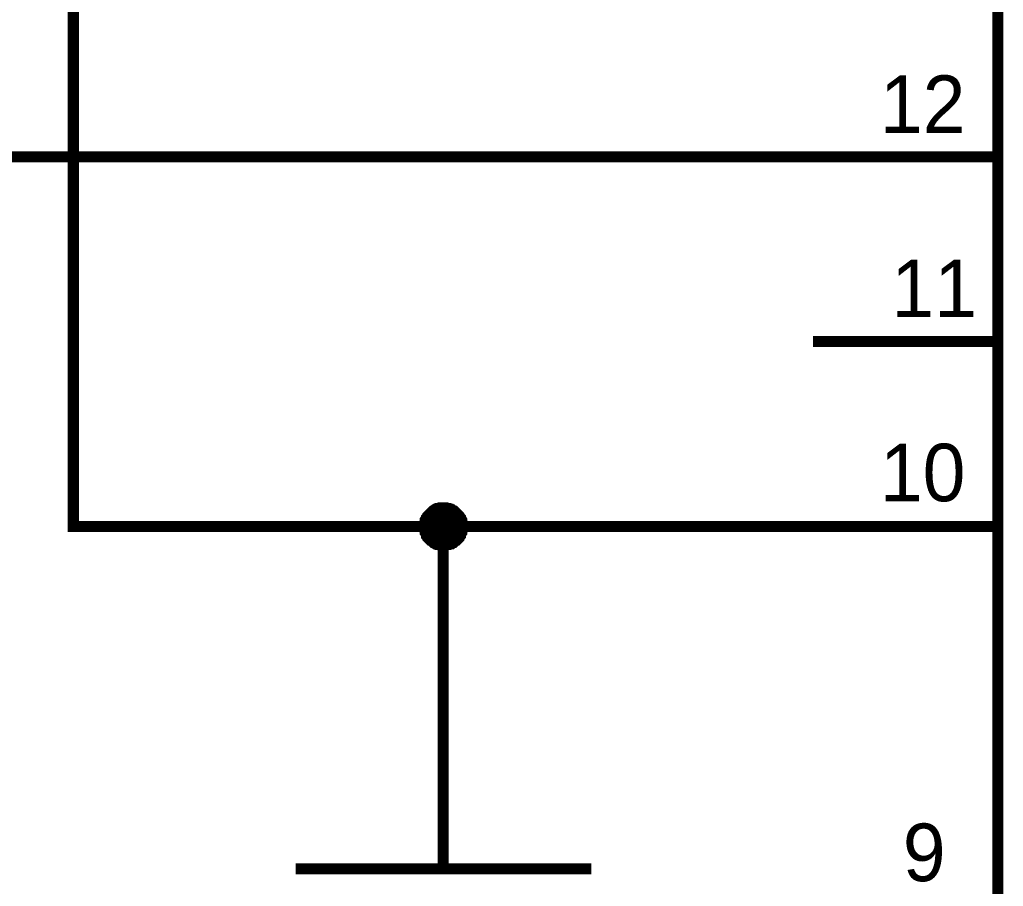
# Model space of a CAD drawing. Header units: millimetres. Extents: x 0 to 567, y 0 to 399.
# Drawn here: x 136.09 to 162.68, y 57.76 to 81.2 of the extents above; entities that cross this region are included whole.
import ezdxf

# ---------------------------------------------------------------- set-up
doc = ezdxf.new("R2010")
doc.units = ezdxf.units.MM
doc.layers.add('Sheet', color=255, linetype='Continuous')

msp = doc.modelspace()

# ---------------------------------------------------------------- linework, layer by layer
at = {"layer": 'Sheet'}
for points, const_width in [([(162.535, 107.497), (162.535, 54.984)], 0.3), ([(147.538, 67.495), (137.54, 67.495), (137.54, 102.497)], 0.3), ([(62.575, 77.495), (62.575, 77.495), (128.047, 77.495), (135.556, 77.495), (135.556, 77.495), (157.536, 77.495)], 0.3), ([(162.535, 77.495), (157.536, 77.495)], 0.3), ([(162.535, 72.495), (157.536, 72.495)], 0.3), ([(147.032, 67.495), (147.032, 67.514), (147.032, 67.553), (147.032, 67.572), (147.051, 67.592), (147.051, 67.611), (147.051, 67.65), (147.071, 67.67), (147.071, 67.689), (147.09, 67.709), (147.09, 67.728), (147.11, 67.747), (147.129, 67.767), (147.129, 67.786), (147.149, 67.806), (147.168, 67.825), (147.188, 67.845), (147.207, 67.864), (147.226, 67.884), (147.246, 67.903), (147.265, 67.903), (147.285, 67.923), (147.304, 67.942), (147.324, 67.942), (147.343, 67.961), (147.363, 67.961), (147.382, 67.981), (147.421, 67.981), (147.44, 67.981), (147.46, 68), (147.479, 68), (147.518, 68), (147.538, 68)], 0.3), ([(147.032, 67.495), (147.032, 67.514), (147.032, 67.553), (147.032, 67.572), (147.051, 67.592), (147.051, 67.611), (147.051, 67.65), (147.071, 67.67), (147.071, 67.689), (147.09, 67.709), (147.09, 67.728), (147.11, 67.747), (147.129, 67.767), (147.129, 67.786), (147.149, 67.806), (147.168, 67.825), (147.188, 67.845), (147.207, 67.864), (147.226, 67.884), (147.246, 67.903), (147.265, 67.903), (147.285, 67.923), (147.304, 67.942), (147.324, 67.942), (147.343, 67.961), (147.363, 67.961), (147.382, 67.981), (147.421, 67.981), (147.44, 67.981), (147.46, 68), (147.479, 68), (147.518, 68), (147.538, 68)], 0.3), ([(147.032, 67.495), (147.032, 67.514), (147.032, 67.553), (147.032, 67.572), (147.051, 67.592), (147.051, 67.611), (147.051, 67.65), (147.071, 67.67), (147.071, 67.689), (147.09, 67.709), (147.09, 67.728), (147.11, 67.747), (147.129, 67.767), (147.129, 67.786), (147.149, 67.806), (147.168, 67.825), (147.188, 67.845), (147.207, 67.864), (147.226, 67.884), (147.246, 67.903), (147.265, 67.903), (147.285, 67.923), (147.304, 67.942), (147.324, 67.942), (147.343, 67.961), (147.363, 67.961), (147.382, 67.981), (147.421, 67.981), (147.44, 67.981), (147.46, 68), (147.479, 68), (147.518, 68), (147.538, 68)], 0.3), ([(147.032, 67.495), (147.032, 67.514), (147.032, 67.553), (147.032, 67.572), (147.051, 67.592), (147.051, 67.611), (147.051, 67.65), (147.071, 67.67), (147.071, 67.689), (147.09, 67.709), (147.09, 67.728), (147.11, 67.747), (147.129, 67.767), (147.129, 67.786), (147.149, 67.806), (147.168, 67.825), (147.188, 67.845), (147.207, 67.864), (147.226, 67.884), (147.246, 67.903), (147.265, 67.903), (147.285, 67.923), (147.304, 67.942), (147.324, 67.942), (147.343, 67.961), (147.363, 67.961), (147.382, 67.981), (147.421, 67.981), (147.44, 67.981), (147.46, 68), (147.479, 68), (147.518, 68), (147.538, 68)], 0.3), ([(147.032, 67.495), (147.032, 67.514), (147.032, 67.553), (147.032, 67.572), (147.051, 67.592), (147.051, 67.611), (147.051, 67.65), (147.071, 67.67), (147.071, 67.689), (147.09, 67.709), (147.09, 67.728), (147.11, 67.747), (147.129, 67.767), (147.129, 67.786), (147.149, 67.806), (147.168, 67.825), (147.188, 67.845), (147.207, 67.864), (147.226, 67.884), (147.246, 67.903), (147.265, 67.903), (147.285, 67.923), (147.304, 67.942), (147.324, 67.942), (147.343, 67.961), (147.363, 67.961), (147.382, 67.981), (147.421, 67.981), (147.44, 67.981), (147.46, 68), (147.479, 68), (147.518, 68), (147.538, 68)], 0.3), ([(147.032, 67.495), (147.032, 67.514), (147.032, 67.553), (147.032, 67.572), (147.051, 67.592), (147.051, 67.611), (147.051, 67.65), (147.071, 67.67), (147.071, 67.689), (147.09, 67.709), (147.09, 67.728), (147.11, 67.747), (147.129, 67.767), (147.129, 67.786), (147.149, 67.806), (147.168, 67.825), (147.188, 67.845), (147.207, 67.864), (147.226, 67.884), (147.246, 67.903), (147.265, 67.903), (147.285, 67.923), (147.304, 67.942), (147.324, 67.942), (147.343, 67.961), (147.363, 67.961), (147.382, 67.981), (147.421, 67.981), (147.44, 67.981), (147.46, 68), (147.479, 68), (147.518, 68), (147.538, 68)], 0.3), ([(147.538, 68), (147.538, 68)], 0.3), ([(147.538, 68), (147.557, 68), (147.596, 68), (147.615, 68), (147.635, 67.981), (147.674, 67.981), (147.693, 67.981), (147.713, 67.961), (147.752, 67.961), (147.771, 67.942), (147.79, 67.942), (147.81, 67.923), (147.829, 67.903), (147.849, 67.903), (147.868, 67.884), (147.888, 67.864), (147.907, 67.845), (147.927, 67.825), (147.946, 67.806), (147.966, 67.786), (147.966, 67.767), (147.985, 67.747), (148.004, 67.728), (148.004, 67.709), (148.024, 67.689), (148.024, 67.67), (148.043, 67.65), (148.043, 67.611), (148.043, 67.592), (148.063, 67.572), (148.063, 67.553), (148.063, 67.514), (148.063, 67.495)], 0.3), ([(147.538, 68), (147.538, 68)], 0.3), ([(147.538, 68), (147.557, 68), (147.596, 68), (147.615, 68), (147.635, 67.981), (147.674, 67.981), (147.693, 67.981), (147.713, 67.961), (147.752, 67.961), (147.771, 67.942), (147.79, 67.942), (147.81, 67.923), (147.829, 67.903), (147.849, 67.903), (147.868, 67.884), (147.888, 67.864), (147.907, 67.845), (147.927, 67.825), (147.946, 67.806), (147.966, 67.786), (147.966, 67.767), (147.985, 67.747), (148.004, 67.728), (148.004, 67.709), (148.024, 67.689), (148.024, 67.67), (148.043, 67.65), (148.043, 67.611), (148.043, 67.592), (148.063, 67.572), (148.063, 67.553), (148.063, 67.514), (148.063, 67.495)], 0.3), ([(147.538, 68), (147.538, 68)], 0.3), ([(147.538, 68), (147.557, 68), (147.596, 68), (147.615, 68), (147.635, 67.981), (147.674, 67.981), (147.693, 67.981), (147.713, 67.961), (147.752, 67.961), (147.771, 67.942), (147.79, 67.942), (147.81, 67.923), (147.829, 67.903), (147.849, 67.903), (147.868, 67.884), (147.888, 67.864), (147.907, 67.845), (147.927, 67.825), (147.946, 67.806), (147.966, 67.786), (147.966, 67.767), (147.985, 67.747), (148.004, 67.728), (148.004, 67.709), (148.024, 67.689), (148.024, 67.67), (148.043, 67.65), (148.043, 67.611), (148.043, 67.592), (148.063, 67.572), (148.063, 67.553), (148.063, 67.514), (148.063, 67.495)], 0.3), ([(147.538, 68), (147.538, 68)], 0.3), ([(147.538, 68), (147.557, 68), (147.596, 68), (147.615, 68), (147.635, 67.981), (147.674, 67.981), (147.693, 67.981), (147.713, 67.961), (147.752, 67.961), (147.771, 67.942), (147.79, 67.942), (147.81, 67.923), (147.829, 67.903), (147.849, 67.903), (147.868, 67.884), (147.888, 67.864), (147.907, 67.845), (147.927, 67.825), (147.946, 67.806), (147.966, 67.786), (147.966, 67.767), (147.985, 67.747), (148.004, 67.728), (148.004, 67.709), (148.024, 67.689), (148.024, 67.67), (148.043, 67.65), (148.043, 67.611), (148.043, 67.592), (148.063, 67.572), (148.063, 67.553), (148.063, 67.514), (148.063, 67.495)], 0.3), ([(147.538, 68), (147.538, 68)], 0.3), ([(147.538, 68), (147.557, 68), (147.596, 68), (147.615, 68), (147.635, 67.981), (147.674, 67.981), (147.693, 67.981), (147.713, 67.961), (147.752, 67.961), (147.771, 67.942), (147.79, 67.942), (147.81, 67.923), (147.829, 67.903), (147.849, 67.903), (147.868, 67.884), (147.888, 67.864), (147.907, 67.845), (147.927, 67.825), (147.946, 67.806), (147.966, 67.786), (147.966, 67.767), (147.985, 67.747), (148.004, 67.728), (148.004, 67.709), (148.024, 67.689), (148.024, 67.67), (148.043, 67.65), (148.043, 67.611), (148.043, 67.592), (148.063, 67.572), (148.063, 67.553), (148.063, 67.514), (148.063, 67.495)], 0.3), ([(147.538, 68), (147.538, 68)], 0.3), ([(147.538, 68), (147.557, 68), (147.596, 68), (147.615, 68), (147.635, 67.981), (147.674, 67.981), (147.693, 67.981), (147.713, 67.961), (147.752, 67.961), (147.771, 67.942), (147.79, 67.942), (147.81, 67.923), (147.829, 67.903), (147.849, 67.903), (147.868, 67.884), (147.888, 67.864), (147.907, 67.845), (147.927, 67.825), (147.946, 67.806), (147.966, 67.786), (147.966, 67.767), (147.985, 67.747), (148.004, 67.728), (148.004, 67.709), (148.024, 67.689), (148.024, 67.67), (148.043, 67.65), (148.043, 67.611), (148.043, 67.592), (148.063, 67.572), (148.063, 67.553), (148.063, 67.514), (148.063, 67.495)], 0.3), ([(147.032, 67.495), (147.032, 67.514), (147.032, 67.553), (147.032, 67.572), (147.051, 67.592), (147.051, 67.611), (147.051, 67.65), (147.071, 67.67), (147.071, 67.689), (147.09, 67.709), (147.09, 67.728), (147.11, 67.747), (147.129, 67.767), (147.129, 67.786), (147.149, 67.806), (147.168, 67.825), (147.188, 67.845), (147.207, 67.864), (147.226, 67.884), (147.246, 67.903), (147.265, 67.903), (147.285, 67.923), (147.304, 67.942), (147.324, 67.942), (147.343, 67.961), (147.363, 67.961), (147.382, 67.981), (147.421, 67.981), (147.44, 67.981), (147.46, 68), (147.479, 68), (147.518, 68), (147.538, 68)], 0.0991), ([(147.032, 67.495), (147.032, 67.514), (147.032, 67.553), (147.032, 67.572), (147.051, 67.592), (147.051, 67.611), (147.051, 67.65), (147.071, 67.67), (147.071, 67.689), (147.09, 67.709), (147.09, 67.728), (147.11, 67.747), (147.129, 67.767), (147.129, 67.786), (147.149, 67.806), (147.168, 67.825), (147.188, 67.845), (147.207, 67.864), (147.226, 67.884), (147.246, 67.903), (147.265, 67.903), (147.285, 67.923), (147.304, 67.942), (147.324, 67.942), (147.343, 67.961), (147.363, 67.961), (147.382, 67.981), (147.421, 67.981), (147.44, 67.981), (147.46, 68), (147.479, 68), (147.518, 68), (147.538, 68)], 0.0991), ([(147.032, 67.495), (147.032, 67.514), (147.032, 67.553), (147.032, 67.572), (147.051, 67.592), (147.051, 67.611), (147.051, 67.65), (147.071, 67.67), (147.071, 67.689), (147.09, 67.709), (147.09, 67.728), (147.11, 67.747), (147.129, 67.767), (147.129, 67.786), (147.149, 67.806), (147.168, 67.825), (147.188, 67.845), (147.207, 67.864), (147.226, 67.884), (147.246, 67.903), (147.265, 67.903), (147.285, 67.923), (147.304, 67.942), (147.324, 67.942), (147.343, 67.961), (147.363, 67.961), (147.382, 67.981), (147.421, 67.981), (147.44, 67.981), (147.46, 68), (147.479, 68), (147.518, 68), (147.538, 68)], 0.0991), ([(147.032, 67.495), (147.032, 67.514), (147.032, 67.553), (147.032, 67.572), (147.051, 67.592), (147.051, 67.611), (147.051, 67.65), (147.071, 67.67), (147.071, 67.689), (147.09, 67.709), (147.09, 67.728), (147.11, 67.747), (147.129, 67.767), (147.129, 67.786), (147.149, 67.806), (147.168, 67.825), (147.188, 67.845), (147.207, 67.864), (147.226, 67.884), (147.246, 67.903), (147.265, 67.903), (147.285, 67.923), (147.304, 67.942), (147.324, 67.942), (147.343, 67.961), (147.363, 67.961), (147.382, 67.981), (147.421, 67.981), (147.44, 67.981), (147.46, 68), (147.479, 68), (147.518, 68), (147.538, 68)], 0.0991), ([(147.032, 67.495), (147.032, 67.514), (147.032, 67.553), (147.032, 67.572), (147.051, 67.592), (147.051, 67.611), (147.051, 67.65), (147.071, 67.67), (147.071, 67.689), (147.09, 67.709), (147.09, 67.728), (147.11, 67.747), (147.129, 67.767), (147.129, 67.786), (147.149, 67.806), (147.168, 67.825), (147.188, 67.845), (147.207, 67.864), (147.226, 67.884), (147.246, 67.903), (147.265, 67.903), (147.285, 67.923), (147.304, 67.942), (147.324, 67.942), (147.343, 67.961), (147.363, 67.961), (147.382, 67.981), (147.421, 67.981), (147.44, 67.981), (147.46, 68), (147.479, 68), (147.518, 68), (147.538, 68)], 0.0991), ([(147.032, 67.495), (147.032, 67.514), (147.032, 67.553), (147.032, 67.572), (147.051, 67.592), (147.051, 67.611), (147.051, 67.65), (147.071, 67.67), (147.071, 67.689), (147.09, 67.709), (147.09, 67.728), (147.11, 67.747), (147.129, 67.767), (147.129, 67.786), (147.149, 67.806), (147.168, 67.825), (147.188, 67.845), (147.207, 67.864), (147.226, 67.884), (147.246, 67.903), (147.265, 67.903), (147.285, 67.923), (147.304, 67.942), (147.324, 67.942), (147.343, 67.961), (147.363, 67.961), (147.382, 67.981), (147.421, 67.981), (147.44, 67.981), (147.46, 68), (147.479, 68), (147.518, 68), (147.538, 68)], 0.0991), ([(147.538, 68), (147.538, 68)], 0.0991), ([(147.538, 68), (147.557, 68), (147.596, 68), (147.615, 68), (147.635, 67.981), (147.674, 67.981), (147.693, 67.981), (147.713, 67.961), (147.752, 67.961), (147.771, 67.942), (147.79, 67.942), (147.81, 67.923), (147.829, 67.903), (147.849, 67.903), (147.868, 67.884), (147.888, 67.864), (147.907, 67.845), (147.927, 67.825), (147.946, 67.806), (147.966, 67.786), (147.966, 67.767), (147.985, 67.747), (148.004, 67.728), (148.004, 67.709), (148.024, 67.689), (148.024, 67.67), (148.043, 67.65), (148.043, 67.611), (148.043, 67.592), (148.063, 67.572), (148.063, 67.553), (148.063, 67.514), (148.063, 67.495)], 0.0991), ([(147.538, 68), (147.538, 68)], 0.0991), ([(147.538, 68), (147.557, 68), (147.596, 68), (147.615, 68), (147.635, 67.981), (147.674, 67.981), (147.693, 67.981), (147.713, 67.961), (147.752, 67.961), (147.771, 67.942), (147.79, 67.942), (147.81, 67.923), (147.829, 67.903), (147.849, 67.903), (147.868, 67.884), (147.888, 67.864), (147.907, 67.845), (147.927, 67.825), (147.946, 67.806), (147.966, 67.786), (147.966, 67.767), (147.985, 67.747), (148.004, 67.728), (148.004, 67.709), (148.024, 67.689), (148.024, 67.67), (148.043, 67.65), (148.043, 67.611), (148.043, 67.592), (148.063, 67.572), (148.063, 67.553), (148.063, 67.514), (148.063, 67.495)], 0.0991), ([(147.538, 68), (147.538, 68)], 0.0991), ([(147.538, 68), (147.557, 68), (147.596, 68), (147.615, 68), (147.635, 67.981), (147.674, 67.981), (147.693, 67.981), (147.713, 67.961), (147.752, 67.961), (147.771, 67.942), (147.79, 67.942), (147.81, 67.923), (147.829, 67.903), (147.849, 67.903), (147.868, 67.884), (147.888, 67.864), (147.907, 67.845), (147.927, 67.825), (147.946, 67.806), (147.966, 67.786), (147.966, 67.767), (147.985, 67.747), (148.004, 67.728), (148.004, 67.709), (148.024, 67.689), (148.024, 67.67), (148.043, 67.65), (148.043, 67.611), (148.043, 67.592), (148.063, 67.572), (148.063, 67.553), (148.063, 67.514), (148.063, 67.495)], 0.0991), ([(147.538, 68), (147.538, 68)], 0.0991), ([(147.538, 68), (147.557, 68), (147.596, 68), (147.615, 68), (147.635, 67.981), (147.674, 67.981), (147.693, 67.981), (147.713, 67.961), (147.752, 67.961), (147.771, 67.942), (147.79, 67.942), (147.81, 67.923), (147.829, 67.903), (147.849, 67.903), (147.868, 67.884), (147.888, 67.864), (147.907, 67.845), (147.927, 67.825), (147.946, 67.806), (147.966, 67.786), (147.966, 67.767), (147.985, 67.747), (148.004, 67.728), (148.004, 67.709), (148.024, 67.689), (148.024, 67.67), (148.043, 67.65), (148.043, 67.611), (148.043, 67.592), (148.063, 67.572), (148.063, 67.553), (148.063, 67.514), (148.063, 67.495)], 0.0991), ([(147.538, 68), (147.538, 68)], 0.0991), ([(147.538, 68), (147.557, 68), (147.596, 68), (147.615, 68), (147.635, 67.981), (147.674, 67.981), (147.693, 67.981), (147.713, 67.961), (147.752, 67.961), (147.771, 67.942), (147.79, 67.942), (147.81, 67.923), (147.829, 67.903), (147.849, 67.903), (147.868, 67.884), (147.888, 67.864), (147.907, 67.845), (147.927, 67.825), (147.946, 67.806), (147.966, 67.786), (147.966, 67.767), (147.985, 67.747), (148.004, 67.728), (148.004, 67.709), (148.024, 67.689), (148.024, 67.67), (148.043, 67.65), (148.043, 67.611), (148.043, 67.592), (148.063, 67.572), (148.063, 67.553), (148.063, 67.514), (148.063, 67.495)], 0.0991), ([(147.538, 68), (147.538, 68)], 0.0991), ([(147.538, 68), (147.557, 68), (147.596, 68), (147.615, 68), (147.635, 67.981), (147.674, 67.981), (147.693, 67.981), (147.713, 67.961), (147.752, 67.961), (147.771, 67.942), (147.79, 67.942), (147.81, 67.923), (147.829, 67.903), (147.849, 67.903), (147.868, 67.884), (147.888, 67.864), (147.907, 67.845), (147.927, 67.825), (147.946, 67.806), (147.966, 67.786), (147.966, 67.767), (147.985, 67.747), (148.004, 67.728), (148.004, 67.709), (148.024, 67.689), (148.024, 67.67), (148.043, 67.65), (148.043, 67.611), (148.043, 67.592), (148.063, 67.572), (148.063, 67.553), (148.063, 67.514), (148.063, 67.495)], 0.0991), ([(147.538, 66.989), (147.518, 66.989), (147.479, 66.989), (147.46, 66.989), (147.44, 67.008), (147.421, 67.008), (147.382, 67.008), (147.363, 67.028), (147.343, 67.028), (147.324, 67.028), (147.304, 67.047), (147.285, 67.066), (147.265, 67.066), (147.246, 67.086), (147.226, 67.105), (147.207, 67.125), (147.188, 67.125), (147.168, 67.144), (147.149, 67.164), (147.129, 67.183), (147.129, 67.203), (147.11, 67.222), (147.09, 67.242), (147.09, 67.261), (147.071, 67.3), (147.071, 67.319), (147.051, 67.339), (147.051, 67.358), (147.051, 67.397), (147.032, 67.417), (147.032, 67.436), (147.032, 67.475), (147.032, 67.495)], 0.3), ([(147.032, 67.495), (147.032, 67.495)], 0.3), ([(147.538, 66.989), (147.518, 66.989), (147.479, 66.989), (147.46, 66.989), (147.44, 67.008), (147.421, 67.008), (147.382, 67.008), (147.363, 67.028), (147.343, 67.028), (147.324, 67.028), (147.304, 67.047), (147.285, 67.066), (147.265, 67.066), (147.246, 67.086), (147.226, 67.105), (147.207, 67.125), (147.188, 67.125), (147.168, 67.144), (147.149, 67.164), (147.129, 67.183), (147.129, 67.203), (147.11, 67.222), (147.09, 67.242), (147.09, 67.261), (147.071, 67.3), (147.071, 67.319), (147.051, 67.339), (147.051, 67.358), (147.051, 67.397), (147.032, 67.417), (147.032, 67.436), (147.032, 67.475), (147.032, 67.495)], 0.3), ([(147.032, 67.495), (147.032, 67.495)], 0.3), ([(147.538, 66.989), (147.518, 66.989), (147.479, 66.989), (147.46, 66.989), (147.44, 67.008), (147.421, 67.008), (147.382, 67.008), (147.363, 67.028), (147.343, 67.028), (147.324, 67.028), (147.304, 67.047), (147.285, 67.066), (147.265, 67.066), (147.246, 67.086), (147.226, 67.105), (147.207, 67.125), (147.188, 67.125), (147.168, 67.144), (147.149, 67.164), (147.129, 67.183), (147.129, 67.203), (147.11, 67.222), (147.09, 67.242), (147.09, 67.261), (147.071, 67.3), (147.071, 67.319), (147.051, 67.339), (147.051, 67.358), (147.051, 67.397), (147.032, 67.417), (147.032, 67.436), (147.032, 67.475), (147.032, 67.495)], 0.3), ([(147.032, 67.495), (147.032, 67.495)], 0.3), ([(147.538, 66.989), (147.518, 66.989), (147.479, 66.989), (147.46, 66.989), (147.44, 67.008), (147.421, 67.008), (147.382, 67.008), (147.363, 67.028), (147.343, 67.028), (147.324, 67.028), (147.304, 67.047), (147.285, 67.066), (147.265, 67.066), (147.246, 67.086), (147.226, 67.105), (147.207, 67.125), (147.188, 67.125), (147.168, 67.144), (147.149, 67.164), (147.129, 67.183), (147.129, 67.203), (147.11, 67.222), (147.09, 67.242), (147.09, 67.261), (147.071, 67.3), (147.071, 67.319), (147.051, 67.339), (147.051, 67.358), (147.051, 67.397), (147.032, 67.417), (147.032, 67.436), (147.032, 67.475), (147.032, 67.495)], 0.3), ([(147.032, 67.495), (147.032, 67.495)], 0.3), ([(147.538, 66.989), (147.518, 66.989), (147.479, 66.989), (147.46, 66.989), (147.44, 67.008), (147.421, 67.008), (147.382, 67.008), (147.363, 67.028), (147.343, 67.028), (147.324, 67.028), (147.304, 67.047), (147.285, 67.066), (147.265, 67.066), (147.246, 67.086), (147.226, 67.105), (147.207, 67.125), (147.188, 67.125), (147.168, 67.144), (147.149, 67.164), (147.129, 67.183), (147.129, 67.203), (147.11, 67.222), (147.09, 67.242), (147.09, 67.261), (147.071, 67.3), (147.071, 67.319), (147.051, 67.339), (147.051, 67.358), (147.051, 67.397), (147.032, 67.417), (147.032, 67.436), (147.032, 67.475), (147.032, 67.495)], 0.3), ([(147.032, 67.495), (147.032, 67.495)], 0.3), ([(147.538, 66.989), (147.518, 66.989), (147.479, 66.989), (147.46, 66.989), (147.44, 67.008), (147.421, 67.008), (147.382, 67.008), (147.363, 67.028), (147.343, 67.028), (147.324, 67.028), (147.304, 67.047), (147.285, 67.066), (147.265, 67.066), (147.246, 67.086), (147.226, 67.105), (147.207, 67.125), (147.188, 67.125), (147.168, 67.144), (147.149, 67.164), (147.129, 67.183), (147.129, 67.203), (147.11, 67.222), (147.09, 67.242), (147.09, 67.261), (147.071, 67.3), (147.071, 67.319), (147.051, 67.339), (147.051, 67.358), (147.051, 67.397), (147.032, 67.417), (147.032, 67.436), (147.032, 67.475), (147.032, 67.495)], 0.3), ([(147.032, 67.495), (147.032, 67.495)], 0.3), ([(148.063, 67.495), (148.063, 67.475), (148.063, 67.436), (148.063, 67.417), (148.043, 67.397), (148.043, 67.358), (148.043, 67.339), (148.024, 67.319), (148.024, 67.3), (148.004, 67.261), (148.004, 67.242), (147.985, 67.222), (147.966, 67.203), (147.966, 67.183), (147.946, 67.164), (147.927, 67.144), (147.907, 67.125), (147.888, 67.125), (147.868, 67.105), (147.849, 67.086), (147.829, 67.066), (147.81, 67.066), (147.79, 67.047), (147.771, 67.028), (147.752, 67.028), (147.713, 67.028), (147.693, 67.008), (147.674, 67.008), (147.635, 67.008), (147.615, 66.989), (147.596, 66.989), (147.557, 66.989), (147.538, 66.989)], 0.3), ([(147.538, 67.495), (157.536, 67.495)], 0.3), ([(148.063, 67.495), (148.063, 67.475), (148.063, 67.436), (148.063, 67.417), (148.043, 67.397), (148.043, 67.358), (148.043, 67.339), (148.024, 67.319), (148.024, 67.3), (148.004, 67.261), (148.004, 67.242), (147.985, 67.222), (147.966, 67.203), (147.966, 67.183), (147.946, 67.164), (147.927, 67.144), (147.907, 67.125), (147.888, 67.125), (147.868, 67.105), (147.849, 67.086), (147.829, 67.066), (147.81, 67.066), (147.79, 67.047), (147.771, 67.028), (147.752, 67.028), (147.713, 67.028), (147.693, 67.008), (147.674, 67.008), (147.635, 67.008), (147.615, 66.989), (147.596, 66.989), (147.557, 66.989), (147.538, 66.989)], 0.3), ([(147.538, 62.494), (147.538, 67.495)], 0.3), ([(148.063, 67.495), (148.063, 67.475), (148.063, 67.436), (148.063, 67.417), (148.043, 67.397), (148.043, 67.358), (148.043, 67.339), (148.024, 67.319), (148.024, 67.3), (148.004, 67.261), (148.004, 67.242), (147.985, 67.222), (147.966, 67.203), (147.966, 67.183), (147.946, 67.164), (147.927, 67.144), (147.907, 67.125), (147.888, 67.125), (147.868, 67.105), (147.849, 67.086), (147.829, 67.066), (147.81, 67.066), (147.79, 67.047), (147.771, 67.028), (147.752, 67.028), (147.713, 67.028), (147.693, 67.008), (147.674, 67.008), (147.635, 67.008), (147.615, 66.989), (147.596, 66.989), (147.557, 66.989), (147.538, 66.989)], 0.3), ([(148.063, 67.495), (148.063, 67.475), (148.063, 67.436), (148.063, 67.417), (148.043, 67.397), (148.043, 67.358), (148.043, 67.339), (148.024, 67.319), (148.024, 67.3), (148.004, 67.261), (148.004, 67.242), (147.985, 67.222), (147.966, 67.203), (147.966, 67.183), (147.946, 67.164), (147.927, 67.144), (147.907, 67.125), (147.888, 67.125), (147.868, 67.105), (147.849, 67.086), (147.829, 67.066), (147.81, 67.066), (147.79, 67.047), (147.771, 67.028), (147.752, 67.028), (147.713, 67.028), (147.693, 67.008), (147.674, 67.008), (147.635, 67.008), (147.615, 66.989), (147.596, 66.989), (147.557, 66.989), (147.538, 66.989)], 0.3), ([(148.063, 67.495), (148.063, 67.475), (148.063, 67.436), (148.063, 67.417), (148.043, 67.397), (148.043, 67.358), (148.043, 67.339), (148.024, 67.319), (148.024, 67.3), (148.004, 67.261), (148.004, 67.242), (147.985, 67.222), (147.966, 67.203), (147.966, 67.183), (147.946, 67.164), (147.927, 67.144), (147.907, 67.125), (147.888, 67.125), (147.868, 67.105), (147.849, 67.086), (147.829, 67.066), (147.81, 67.066), (147.79, 67.047), (147.771, 67.028), (147.752, 67.028), (147.713, 67.028), (147.693, 67.008), (147.674, 67.008), (147.635, 67.008), (147.615, 66.989), (147.596, 66.989), (147.557, 66.989), (147.538, 66.989)], 0.3), ([(148.063, 67.495), (148.063, 67.475), (148.063, 67.436), (148.063, 67.417), (148.043, 67.397), (148.043, 67.358), (148.043, 67.339), (148.024, 67.319), (148.024, 67.3), (148.004, 67.261), (148.004, 67.242), (147.985, 67.222), (147.966, 67.203), (147.966, 67.183), (147.946, 67.164), (147.927, 67.144), (147.907, 67.125), (147.888, 67.125), (147.868, 67.105), (147.849, 67.086), (147.829, 67.066), (147.81, 67.066), (147.79, 67.047), (147.771, 67.028), (147.752, 67.028), (147.713, 67.028), (147.693, 67.008), (147.674, 67.008), (147.635, 67.008), (147.615, 66.989), (147.596, 66.989), (147.557, 66.989), (147.538, 66.989)], 0.3), ([(148.063, 67.495), (148.063, 67.495), (148.063, 67.495), (148.063, 67.495), (148.063, 67.495), (148.063, 67.495), (148.063, 67.495), (148.063, 67.495), (148.063, 67.495), (148.063, 67.495), (148.063, 67.495), (148.063, 67.495), (148.063, 67.495), (148.063, 67.495), (148.063, 67.495), (148.063, 67.495), (148.063, 67.495), (148.063, 67.495), (148.063, 67.495), (148.063, 67.495), (148.063, 67.495), (148.063, 67.495), (148.063, 67.495), (148.063, 67.495), (148.063, 67.495), (148.063, 67.495), (148.063, 67.495), (148.063, 67.495), (148.063, 67.495), (148.063, 67.495), (148.063, 67.495), (148.063, 67.495), (148.063, 67.495)], 0.3), ([(148.063, 67.495), (148.063, 67.495)], 0.3), ([(148.063, 67.495), (148.063, 67.495), (148.063, 67.495), (148.063, 67.495), (148.063, 67.495), (148.063, 67.495), (148.063, 67.495), (148.063, 67.495), (148.063, 67.495), (148.063, 67.495), (148.063, 67.495), (148.063, 67.495), (148.063, 67.495), (148.063, 67.495), (148.063, 67.495), (148.063, 67.495), (148.063, 67.495), (148.063, 67.495), (148.063, 67.495), (148.063, 67.495), (148.063, 67.495), (148.063, 67.495), (148.063, 67.495), (148.063, 67.495), (148.063, 67.495), (148.063, 67.495), (148.063, 67.495), (148.063, 67.495), (148.063, 67.495), (148.063, 67.495), (148.063, 67.495), (148.063, 67.495), (148.063, 67.495)], 0.3), ([(148.063, 67.495), (148.063, 67.495)], 0.3), ([(148.063, 67.495), (148.063, 67.495), (148.063, 67.495), (148.063, 67.495), (148.063, 67.495), (148.063, 67.495), (148.063, 67.495), (148.063, 67.495), (148.063, 67.495), (148.063, 67.495), (148.063, 67.495), (148.063, 67.495), (148.063, 67.495), (148.063, 67.495), (148.063, 67.495), (148.063, 67.495), (148.063, 67.495), (148.063, 67.495), (148.063, 67.495), (148.063, 67.495), (148.063, 67.495), (148.063, 67.495), (148.063, 67.495), (148.063, 67.495), (148.063, 67.495), (148.063, 67.495), (148.063, 67.495), (148.063, 67.495), (148.063, 67.495), (148.063, 67.495), (148.063, 67.495), (148.063, 67.495), (148.063, 67.495)], 0.3), ([(148.063, 67.495), (148.063, 67.495)], 0.3), ([(148.063, 67.495), (148.063, 67.495), (148.063, 67.495), (148.063, 67.495), (148.063, 67.495), (148.063, 67.495), (148.063, 67.495), (148.063, 67.495), (148.063, 67.495), (148.063, 67.495), (148.063, 67.495), (148.063, 67.495), (148.063, 67.495), (148.063, 67.495), (148.063, 67.495), (148.063, 67.495), (148.063, 67.495), (148.063, 67.495), (148.063, 67.495), (148.063, 67.495), (148.063, 67.495), (148.063, 67.495), (148.063, 67.495), (148.063, 67.495), (148.063, 67.495), (148.063, 67.495), (148.063, 67.495), (148.063, 67.495), (148.063, 67.495), (148.063, 67.495), (148.063, 67.495), (148.063, 67.495), (148.063, 67.495)], 0.3), ([(148.063, 67.495), (148.063, 67.495)], 0.3), ([(148.063, 67.495), (148.063, 67.495), (148.063, 67.495), (148.063, 67.495), (148.063, 67.495), (148.063, 67.495), (148.063, 67.495), (148.063, 67.495), (148.063, 67.495), (148.063, 67.495), (148.063, 67.495), (148.063, 67.495), (148.063, 67.495), (148.063, 67.495), (148.063, 67.495), (148.063, 67.495), (148.063, 67.495), (148.063, 67.495), (148.063, 67.495), (148.063, 67.495), (148.063, 67.495), (148.063, 67.495), (148.063, 67.495), (148.063, 67.495), (148.063, 67.495), (148.063, 67.495), (148.063, 67.495), (148.063, 67.495), (148.063, 67.495), (148.063, 67.495), (148.063, 67.495), (148.063, 67.495), (148.063, 67.495)], 0.3), ([(148.063, 67.495), (148.063, 67.495)], 0.3), ([(148.063, 67.495), (148.063, 67.495), (148.063, 67.495), (148.063, 67.495), (148.063, 67.495), (148.063, 67.495), (148.063, 67.495), (148.063, 67.495), (148.063, 67.495), (148.063, 67.495), (148.063, 67.495), (148.063, 67.495), (148.063, 67.495), (148.063, 67.495), (148.063, 67.495), (148.063, 67.495), (148.063, 67.495), (148.063, 67.495), (148.063, 67.495), (148.063, 67.495), (148.063, 67.495), (148.063, 67.495), (148.063, 67.495), (148.063, 67.495), (148.063, 67.495), (148.063, 67.495), (148.063, 67.495), (148.063, 67.495), (148.063, 67.495), (148.063, 67.495), (148.063, 67.495), (148.063, 67.495), (148.063, 67.495)], 0.3), ([(148.063, 67.495), (148.063, 67.495)], 0.3), ([(162.535, 67.495), (157.536, 67.495)], 0.3), ([(147.538, 66.989), (147.518, 66.989), (147.479, 66.989), (147.46, 66.989), (147.44, 67.008), (147.421, 67.008), (147.382, 67.008), (147.363, 67.028), (147.343, 67.028), (147.324, 67.028), (147.304, 67.047), (147.285, 67.066), (147.265, 67.066), (147.246, 67.086), (147.226, 67.105), (147.207, 67.125), (147.188, 67.125), (147.168, 67.144), (147.149, 67.164), (147.129, 67.183), (147.129, 67.203), (147.11, 67.222), (147.09, 67.242), (147.09, 67.261), (147.071, 67.3), (147.071, 67.319), (147.051, 67.339), (147.051, 67.358), (147.051, 67.397), (147.032, 67.417), (147.032, 67.436), (147.032, 67.475), (147.032, 67.495)], 0.0991), ([(147.032, 67.495), (147.032, 67.495)], 0.0991), ([(147.538, 66.989), (147.518, 66.989), (147.479, 66.989), (147.46, 66.989), (147.44, 67.008), (147.421, 67.008), (147.382, 67.008), (147.363, 67.028), (147.343, 67.028), (147.324, 67.028), (147.304, 67.047), (147.285, 67.066), (147.265, 67.066), (147.246, 67.086), (147.226, 67.105), (147.207, 67.125), (147.188, 67.125), (147.168, 67.144), (147.149, 67.164), (147.129, 67.183), (147.129, 67.203), (147.11, 67.222), (147.09, 67.242), (147.09, 67.261), (147.071, 67.3), (147.071, 67.319), (147.051, 67.339), (147.051, 67.358), (147.051, 67.397), (147.032, 67.417), (147.032, 67.436), (147.032, 67.475), (147.032, 67.495)], 0.0991), ([(147.032, 67.495), (147.032, 67.495)], 0.0991), ([(147.538, 66.989), (147.518, 66.989), (147.479, 66.989), (147.46, 66.989), (147.44, 67.008), (147.421, 67.008), (147.382, 67.008), (147.363, 67.028), (147.343, 67.028), (147.324, 67.028), (147.304, 67.047), (147.285, 67.066), (147.265, 67.066), (147.246, 67.086), (147.226, 67.105), (147.207, 67.125), (147.188, 67.125), (147.168, 67.144), (147.149, 67.164), (147.129, 67.183), (147.129, 67.203), (147.11, 67.222), (147.09, 67.242), (147.09, 67.261), (147.071, 67.3), (147.071, 67.319), (147.051, 67.339), (147.051, 67.358), (147.051, 67.397), (147.032, 67.417), (147.032, 67.436), (147.032, 67.475), (147.032, 67.495)], 0.0991), ([(147.032, 67.495), (147.032, 67.495)], 0.0991), ([(147.538, 66.989), (147.518, 66.989), (147.479, 66.989), (147.46, 66.989), (147.44, 67.008), (147.421, 67.008), (147.382, 67.008), (147.363, 67.028), (147.343, 67.028), (147.324, 67.028), (147.304, 67.047), (147.285, 67.066), (147.265, 67.066), (147.246, 67.086), (147.226, 67.105), (147.207, 67.125), (147.188, 67.125), (147.168, 67.144), (147.149, 67.164), (147.129, 67.183), (147.129, 67.203), (147.11, 67.222), (147.09, 67.242), (147.09, 67.261), (147.071, 67.3), (147.071, 67.319), (147.051, 67.339), (147.051, 67.358), (147.051, 67.397), (147.032, 67.417), (147.032, 67.436), (147.032, 67.475), (147.032, 67.495)], 0.0991), ([(147.032, 67.495), (147.032, 67.495)], 0.0991), ([(147.538, 66.989), (147.518, 66.989), (147.479, 66.989), (147.46, 66.989), (147.44, 67.008), (147.421, 67.008), (147.382, 67.008), (147.363, 67.028), (147.343, 67.028), (147.324, 67.028), (147.304, 67.047), (147.285, 67.066), (147.265, 67.066), (147.246, 67.086), (147.226, 67.105), (147.207, 67.125), (147.188, 67.125), (147.168, 67.144), (147.149, 67.164), (147.129, 67.183), (147.129, 67.203), (147.11, 67.222), (147.09, 67.242), (147.09, 67.261), (147.071, 67.3), (147.071, 67.319), (147.051, 67.339), (147.051, 67.358), (147.051, 67.397), (147.032, 67.417), (147.032, 67.436), (147.032, 67.475), (147.032, 67.495)], 0.0991), ([(147.032, 67.495), (147.032, 67.495)], 0.0991), ([(147.538, 66.989), (147.518, 66.989), (147.479, 66.989), (147.46, 66.989), (147.44, 67.008), (147.421, 67.008), (147.382, 67.008), (147.363, 67.028), (147.343, 67.028), (147.324, 67.028), (147.304, 67.047), (147.285, 67.066), (147.265, 67.066), (147.246, 67.086), (147.226, 67.105), (147.207, 67.125), (147.188, 67.125), (147.168, 67.144), (147.149, 67.164), (147.129, 67.183), (147.129, 67.203), (147.11, 67.222), (147.09, 67.242), (147.09, 67.261), (147.071, 67.3), (147.071, 67.319), (147.051, 67.339), (147.051, 67.358), (147.051, 67.397), (147.032, 67.417), (147.032, 67.436), (147.032, 67.475), (147.032, 67.495)], 0.0991), ([(147.032, 67.495), (147.032, 67.495)], 0.0991), ([(148.063, 67.495), (148.063, 67.475), (148.063, 67.436), (148.063, 67.417), (148.043, 67.397), (148.043, 67.358), (148.043, 67.339), (148.024, 67.319), (148.024, 67.3), (148.004, 67.261), (148.004, 67.242), (147.985, 67.222), (147.966, 67.203), (147.966, 67.183), (147.946, 67.164), (147.927, 67.144), (147.907, 67.125), (147.888, 67.125), (147.868, 67.105), (147.849, 67.086), (147.829, 67.066), (147.81, 67.066), (147.79, 67.047), (147.771, 67.028), (147.752, 67.028), (147.713, 67.028), (147.693, 67.008), (147.674, 67.008), (147.635, 67.008), (147.615, 66.989), (147.596, 66.989), (147.557, 66.989), (147.538, 66.989)], 0.0991), ([(148.063, 67.495), (148.063, 67.475), (148.063, 67.436), (148.063, 67.417), (148.043, 67.397), (148.043, 67.358), (148.043, 67.339), (148.024, 67.319), (148.024, 67.3), (148.004, 67.261), (148.004, 67.242), (147.985, 67.222), (147.966, 67.203), (147.966, 67.183), (147.946, 67.164), (147.927, 67.144), (147.907, 67.125), (147.888, 67.125), (147.868, 67.105), (147.849, 67.086), (147.829, 67.066), (147.81, 67.066), (147.79, 67.047), (147.771, 67.028), (147.752, 67.028), (147.713, 67.028), (147.693, 67.008), (147.674, 67.008), (147.635, 67.008), (147.615, 66.989), (147.596, 66.989), (147.557, 66.989), (147.538, 66.989)], 0.0991), ([(148.063, 67.495), (148.063, 67.475), (148.063, 67.436), (148.063, 67.417), (148.043, 67.397), (148.043, 67.358), (148.043, 67.339), (148.024, 67.319), (148.024, 67.3), (148.004, 67.261), (148.004, 67.242), (147.985, 67.222), (147.966, 67.203), (147.966, 67.183), (147.946, 67.164), (147.927, 67.144), (147.907, 67.125), (147.888, 67.125), (147.868, 67.105), (147.849, 67.086), (147.829, 67.066), (147.81, 67.066), (147.79, 67.047), (147.771, 67.028), (147.752, 67.028), (147.713, 67.028), (147.693, 67.008), (147.674, 67.008), (147.635, 67.008), (147.615, 66.989), (147.596, 66.989), (147.557, 66.989), (147.538, 66.989)], 0.0991), ([(148.063, 67.495), (148.063, 67.475), (148.063, 67.436), (148.063, 67.417), (148.043, 67.397), (148.043, 67.358), (148.043, 67.339), (148.024, 67.319), (148.024, 67.3), (148.004, 67.261), (148.004, 67.242), (147.985, 67.222), (147.966, 67.203), (147.966, 67.183), (147.946, 67.164), (147.927, 67.144), (147.907, 67.125), (147.888, 67.125), (147.868, 67.105), (147.849, 67.086), (147.829, 67.066), (147.81, 67.066), (147.79, 67.047), (147.771, 67.028), (147.752, 67.028), (147.713, 67.028), (147.693, 67.008), (147.674, 67.008), (147.635, 67.008), (147.615, 66.989), (147.596, 66.989), (147.557, 66.989), (147.538, 66.989)], 0.0991), ([(148.063, 67.495), (148.063, 67.475), (148.063, 67.436), (148.063, 67.417), (148.043, 67.397), (148.043, 67.358), (148.043, 67.339), (148.024, 67.319), (148.024, 67.3), (148.004, 67.261), (148.004, 67.242), (147.985, 67.222), (147.966, 67.203), (147.966, 67.183), (147.946, 67.164), (147.927, 67.144), (147.907, 67.125), (147.888, 67.125), (147.868, 67.105), (147.849, 67.086), (147.829, 67.066), (147.81, 67.066), (147.79, 67.047), (147.771, 67.028), (147.752, 67.028), (147.713, 67.028), (147.693, 67.008), (147.674, 67.008), (147.635, 67.008), (147.615, 66.989), (147.596, 66.989), (147.557, 66.989), (147.538, 66.989)], 0.0991), ([(148.063, 67.495), (148.063, 67.475), (148.063, 67.436), (148.063, 67.417), (148.043, 67.397), (148.043, 67.358), (148.043, 67.339), (148.024, 67.319), (148.024, 67.3), (148.004, 67.261), (148.004, 67.242), (147.985, 67.222), (147.966, 67.203), (147.966, 67.183), (147.946, 67.164), (147.927, 67.144), (147.907, 67.125), (147.888, 67.125), (147.868, 67.105), (147.849, 67.086), (147.829, 67.066), (147.81, 67.066), (147.79, 67.047), (147.771, 67.028), (147.752, 67.028), (147.713, 67.028), (147.693, 67.008), (147.674, 67.008), (147.635, 67.008), (147.615, 66.989), (147.596, 66.989), (147.557, 66.989), (147.538, 66.989)], 0.0991), ([(148.063, 67.495), (148.063, 67.495), (148.063, 67.495), (148.063, 67.495), (148.063, 67.495), (148.063, 67.495), (148.063, 67.495), (148.063, 67.495), (148.063, 67.495), (148.063, 67.495), (148.063, 67.495), (148.063, 67.495), (148.063, 67.495), (148.063, 67.495), (148.063, 67.495), (148.063, 67.495), (148.063, 67.495), (148.063, 67.495), (148.063, 67.495), (148.063, 67.495), (148.063, 67.495), (148.063, 67.495), (148.063, 67.495), (148.063, 67.495), (148.063, 67.495), (148.063, 67.495), (148.063, 67.495), (148.063, 67.495), (148.063, 67.495), (148.063, 67.495), (148.063, 67.495), (148.063, 67.495), (148.063, 67.495)], 0.0991), ([(148.063, 67.495), (148.063, 67.495)], 0.0991), ([(148.063, 67.495), (148.063, 67.495), (148.063, 67.495), (148.063, 67.495), (148.063, 67.495), (148.063, 67.495), (148.063, 67.495), (148.063, 67.495), (148.063, 67.495), (148.063, 67.495), (148.063, 67.495), (148.063, 67.495), (148.063, 67.495), (148.063, 67.495), (148.063, 67.495), (148.063, 67.495), (148.063, 67.495), (148.063, 67.495), (148.063, 67.495), (148.063, 67.495), (148.063, 67.495), (148.063, 67.495), (148.063, 67.495), (148.063, 67.495), (148.063, 67.495), (148.063, 67.495), (148.063, 67.495), (148.063, 67.495), (148.063, 67.495), (148.063, 67.495), (148.063, 67.495), (148.063, 67.495), (148.063, 67.495)], 0.0991), ([(148.063, 67.495), (148.063, 67.495)], 0.0991), ([(148.063, 67.495), (148.063, 67.495), (148.063, 67.495), (148.063, 67.495), (148.063, 67.495), (148.063, 67.495), (148.063, 67.495), (148.063, 67.495), (148.063, 67.495), (148.063, 67.495), (148.063, 67.495), (148.063, 67.495), (148.063, 67.495), (148.063, 67.495), (148.063, 67.495), (148.063, 67.495), (148.063, 67.495), (148.063, 67.495), (148.063, 67.495), (148.063, 67.495), (148.063, 67.495), (148.063, 67.495), (148.063, 67.495), (148.063, 67.495), (148.063, 67.495), (148.063, 67.495), (148.063, 67.495), (148.063, 67.495), (148.063, 67.495), (148.063, 67.495), (148.063, 67.495), (148.063, 67.495), (148.063, 67.495)], 0.0991), ([(148.063, 67.495), (148.063, 67.495)], 0.0991), ([(148.063, 67.495), (148.063, 67.495), (148.063, 67.495), (148.063, 67.495), (148.063, 67.495), (148.063, 67.495), (148.063, 67.495), (148.063, 67.495), (148.063, 67.495), (148.063, 67.495), (148.063, 67.495), (148.063, 67.495), (148.063, 67.495), (148.063, 67.495), (148.063, 67.495), (148.063, 67.495), (148.063, 67.495), (148.063, 67.495), (148.063, 67.495), (148.063, 67.495), (148.063, 67.495), (148.063, 67.495), (148.063, 67.495), (148.063, 67.495), (148.063, 67.495), (148.063, 67.495), (148.063, 67.495), (148.063, 67.495), (148.063, 67.495), (148.063, 67.495), (148.063, 67.495), (148.063, 67.495), (148.063, 67.495)], 0.0991), ([(148.063, 67.495), (148.063, 67.495)], 0.0991), ([(148.063, 67.495), (148.063, 67.495), (148.063, 67.495), (148.063, 67.495), (148.063, 67.495), (148.063, 67.495), (148.063, 67.495), (148.063, 67.495), (148.063, 67.495), (148.063, 67.495), (148.063, 67.495), (148.063, 67.495), (148.063, 67.495), (148.063, 67.495), (148.063, 67.495), (148.063, 67.495), (148.063, 67.495), (148.063, 67.495), (148.063, 67.495), (148.063, 67.495), (148.063, 67.495), (148.063, 67.495), (148.063, 67.495), (148.063, 67.495), (148.063, 67.495), (148.063, 67.495), (148.063, 67.495), (148.063, 67.495), (148.063, 67.495), (148.063, 67.495), (148.063, 67.495), (148.063, 67.495), (148.063, 67.495)], 0.0991), ([(148.063, 67.495), (148.063, 67.495)], 0.0991), ([(148.063, 67.495), (148.063, 67.495), (148.063, 67.495), (148.063, 67.495), (148.063, 67.495), (148.063, 67.495), (148.063, 67.495), (148.063, 67.495), (148.063, 67.495), (148.063, 67.495), (148.063, 67.495), (148.063, 67.495), (148.063, 67.495), (148.063, 67.495), (148.063, 67.495), (148.063, 67.495), (148.063, 67.495), (148.063, 67.495), (148.063, 67.495), (148.063, 67.495), (148.063, 67.495), (148.063, 67.495), (148.063, 67.495), (148.063, 67.495), (148.063, 67.495), (148.063, 67.495), (148.063, 67.495), (148.063, 67.495), (148.063, 67.495), (148.063, 67.495), (148.063, 67.495), (148.063, 67.495), (148.063, 67.495)], 0.0991), ([(148.063, 67.495), (148.063, 67.495)], 0.0991), ([(147.538, 58.233), (147.538, 62.494)], 0.3), ([(151.545, 58.233), (143.55, 58.233)], 0.3)]:
    msp.add_lwpolyline(points, dxfattribs=dict(at, const_width=const_width))
at = {"layer": 'Sheet', "const_width": 0.508}
msp.add_lwpolyline([(147.246, 67.5, 1), (147.754, 67.5, 1)], format="xyb", close=True, dxfattribs=at)

# ---------------------------------------------------------------- texts
at = {"layer": 'Sheet'}
for s, height, p in [('12', 1.5565, (159.345, 78.137)), ('11', 1.5565, (159.656, 73.156)), ('10', 1.5565, (159.345, 68.176)), ('9', 1.557, (159.967, 57.902))]:
    msp.add_text(s, height=height, dxfattribs=at).set_placement(p)

doc.saveas('drawing.dxf')
